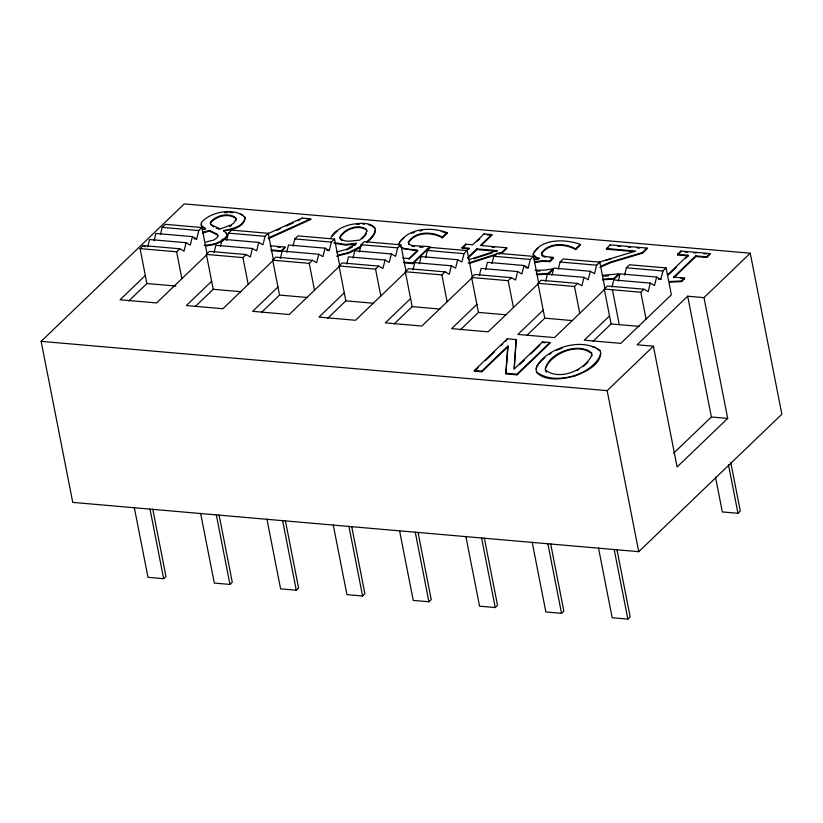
<?xml version="1.0" encoding="UTF-8"?>
<svg xmlns="http://www.w3.org/2000/svg" width="823" height="823" viewBox="0 0 823 823"><rect width="100%" height="100%" fill="white"/><g stroke="black" fill="none" stroke-linecap="round" stroke-linejoin="round"><path stroke-width="1.23" d="M533.242 253.638L533.798 256.251L538.561 258.648M474.315 370.484L507.307 338.798L516.186 339.58L514.066 369.188L542.511 341.864L549.918 342.512L550.052 343.181L517.06 374.866L505.816 373.889L507.842 346.041L481.722 371.132L474.315 370.484L474.449 371.152L481.856 371.801L507.976 346.709L507.842 346.041M514.293 368.622L516.186 339.58M505.816 373.889L507.976 346.709M201.532 223.259L201.337 225.553L204.917 228.784M236.078 218.887L234.01 222.796L231.417 224.833L220.101 228.989L211.223 224.772L210.318 223.424L210.647 221.984C216.192 215.359 228.547 212.19 235.697 217.766L236.057 220.78M375.35 229.761C374.63 235.069 370.165 238.752 366.389 242.116M536.339 369.002L536.802 366.976M600.955 353.509C593.373 375.144 554.208 386.121 536.565 371.934M147.749 246.756L149.56 239.524L186.101 242.703L190.329 245.069L192.428 236.633L155.876 233.444L154.076 240.676M160.403 234.606L162.203 227.374L165.361 224.34L201.913 227.518L207.18 254.358L156.586 302.946L120.035 299.767L145.332 275.468M186.101 242.703L184.002 251.138L179.784 248.772L143.233 245.593L140.075 248.628L146.916 283.524L128.851 300.879M194.135 238.773L196.656 238.989L198.755 230.553L201.913 227.518M214.062 252.527L215.873 245.295L252.414 248.474L256.642 250.84L258.741 242.404L222.189 239.226L220.389 246.458M226.716 240.378L228.516 233.146L231.674 230.111L268.226 233.29L273.493 260.13L222.899 308.728L186.348 305.539L211.645 281.25M252.414 248.474L250.315 256.92L246.098 254.554L209.546 251.365L206.378 254.41L213.229 289.295L195.154 306.65M268.226 233.29L265.068 236.335L262.959 244.77L258.741 242.404M280.376 258.299L282.176 251.066L318.727 254.256L322.955 256.622L325.054 248.176L288.503 244.997L286.702 252.229M293.029 246.159L294.829 238.927L297.988 235.882L334.539 239.071L339.806 265.911L289.212 314.499L252.661 311.32L277.958 287.021M318.727 254.256L316.629 262.691L312.411 260.325L275.859 257.146L272.691 260.181L279.542 295.076L261.467 312.421M326.752 250.326L329.272 250.542L331.381 242.106L334.539 239.071M346.689 264.08L348.489 256.848L385.041 260.027L389.269 262.393L391.367 253.957L354.816 250.768L353.016 258M359.342 251.931L361.143 244.698L364.301 241.664L400.852 244.843L406.12 271.683L355.526 320.27L318.974 317.092L344.271 292.793M385.041 260.027L382.942 268.463L378.714 266.107L342.173 262.918L339.004 265.952L345.855 300.848L327.78 318.203M400.852 244.843L397.694 247.877L395.585 256.313L391.367 253.957M413.002 269.851L414.802 262.619L451.354 265.798L455.572 268.164L457.681 259.729L421.129 256.55L419.329 263.782M425.656 257.702L427.456 250.47L430.614 247.435L467.166 250.614L472.433 277.454L421.839 326.052L385.287 322.863L410.584 298.574M451.354 265.798L449.255 274.244L445.027 271.878L408.475 268.689L405.317 271.734L412.169 306.619L394.094 323.974M467.166 250.614L464.007 253.659L461.898 262.095L457.681 259.729M479.315 275.623L481.116 268.391L517.667 271.58L521.885 273.946L523.994 265.5L487.442 262.321L485.642 269.553M491.959 263.483L493.769 256.251L496.927 253.206L533.479 256.395L538.746 283.235L488.152 331.823L451.601 328.644L476.898 304.345M517.667 271.58L515.568 280.015L511.34 277.649L474.789 274.471L471.63 277.505L478.472 312.401L460.407 329.756M525.691 267.65L528.212 267.866L530.31 259.43L533.479 256.395M545.628 281.404L547.429 274.172L583.98 277.351L588.198 279.717L590.307 271.281L553.756 268.092L551.955 275.324M558.272 269.255L560.072 262.023L563.241 258.988L599.792 262.167L605.059 289.007M583.98 277.351L581.882 285.787L577.653 283.431L541.102 280.242L537.944 283.277L544.785 318.172L526.72 335.527M599.792 262.167L596.624 265.201L594.525 273.648L590.307 271.281M611.942 287.176L613.742 279.943L650.293 283.122L654.511 285.488L656.62 277.053L620.069 273.874L618.258 281.106M624.585 275.026L626.385 267.794L629.554 264.759L666.105 267.938L671.362 294.778L620.779 343.376L584.227 340.187L609.524 315.898M650.293 283.122L648.185 291.568L643.967 289.202L607.415 286.023L604.257 289.058L611.098 323.943L593.033 341.298M658.318 279.203L660.838 279.419L662.937 270.983L666.105 267.938M366.791 230.841L364.784 235.162L359.744 240.151C353.674 240.337 344.6 243.402 340.053 238.012L340.064 236.674C344.909 228.485 358.437 223.506 366.472 229.411L366.924 231.52M591.83 355.022C585.153 370.401 558.951 381.234 545.248 369.836M545.196 368.529C551.78 353.118 578.055 342.234 591.716 353.674M399.052 243.958L400.009 241.797M330.877 237.662L334.22 232.775L340.434 228.403A21.995 9.475 -11.1 0 1 352.285 224.268C359.579 223.27 368.971 221.809 374.702 227.508L375.483 230.43C374.856 235.337 370.895 238.865 367.418 242.013M537.306 366.122L538.828 363.55L544.816 357.594M365.422 235.028L366.441 233.413M332.091 236.026L337.173 231.129M400.78 240.913L404.083 237.703M534.034 251.961L538.221 248.001M588.075 362.161L583.342 366.544M362.12 238.835L364.918 235.831M41.15 341.35L184.249 203.909L750.257 253.196L781.85 414.236L638.751 551.677L72.743 502.39L41.15 341.35L607.158 390.637L653.411 346.216L677.103 466.991L727.697 418.403L704.004 297.628L750.257 253.196M140.075 248.628L176.616 251.817L179.784 248.772M244.421 216.655L245.182 218.249C244.061 227.354 230.101 230.8 223.671 230.594C231.253 228.835 243.67 226.994 245.048 217.581C235.244 206.83 210.05 211.645 201.398 222.591L201.203 224.885C201.82 227.981 210.225 228.856 202.468 229.483M206.378 254.41L242.929 257.589L246.098 254.554M271.065 249.904L281.157 250.778L285.025 247.054L285.159 247.733L281.281 251.457L271.199 250.573M272.691 260.181L309.242 263.36L312.411 260.325M339.004 265.952L375.555 269.142L378.714 266.107M409.041 259.235L417.806 250.809L402.447 248.567M403.949 262.198L412.755 262.959L429.74 246.643L429.873 247.312L412.879 263.638L404.083 262.866M429.74 246.643L411.942 245.573L408.908 244.061L408.27 242.055C415.502 231.037 431.818 231.232 442.311 237.127L446.982 232.642C431.324 226.716 408.486 227.817 398.918 243.289L399.134 245.089M409.041 244.729L408.403 242.723C415.636 231.705 431.952 231.901 442.435 237.806L447.115 233.31L446.982 232.642M469.285 248.865L462.207 248.248L462.073 247.579L465.623 244.174L472.7 244.791L484.047 233.897L491.722 234.565L491.856 235.234L481.383 245.295M462.207 248.248L465.746 244.843L465.623 244.174M466.446 250.799L469.151 248.196L462.073 247.579M405.317 271.734L441.869 274.913L445.027 271.878M477.196 241.273L479.809 238.763M467.629 257.712L476.836 248.865L496.927 250.614L497.051 251.282L476.97 249.534L467.762 258.381M491.722 234.565L480.385 245.46L506.711 247.754L506.845 248.423L502.184 252.887L498.553 254.06M468.112 263.113L502.061 252.219L506.711 247.754M134.314 507.606L147.996 577.304L163.654 578.672L165.968 576.45L152.78 509.231M471.63 277.505L508.182 280.684L511.34 277.649M534.611 261.981L541.832 260.675L549.723 260.994L553.395 257.455L553.529 258.124L549.846 261.663L541.956 261.344L534.744 262.66M536.236 274.141L548.324 273.349L552.994 268.864L553.128 269.533L548.457 274.028L537.573 274.8M553.395 257.455L545.268 256.478L542.203 255.253L541.4 253.278C548.427 242.209 565.391 242.95 575.575 248.896L580.246 244.41C565.915 238.927 540.238 238.217 533.088 254.389L536.205 257.311L539.538 258.319L534.096 259.142M545.402 257.157L542.336 255.922L541.534 253.947C548.56 242.878 565.514 243.618 575.709 249.575L580.38 245.079L580.246 244.41M200.627 513.377L214.309 583.085L229.967 584.443L232.281 582.221L219.093 515.013M474.449 371.152L478.112 367.634M485.447 360.597L494.613 351.791M501.022 345.629L502.853 343.87M505.6 341.236L507.307 338.798M634.554 251.632L606.541 249.194L606.407 248.525L610.193 244.884L646.96 248.083L647.094 248.752L642.465 253.206L610.697 262.671L599.844 267.424M606.541 249.194L608.053 247.733M543.211 310.117L517.914 334.416L554.465 337.595L604.154 289.871M537.944 283.277L574.495 286.466L577.653 283.431M519.704 364.568L524.292 360.165M530.722 353.993L539.898 345.187M603.403 279.141L614.051 278.4L618.742 273.894L618.875 274.563L614.174 279.079L602.343 279.83M600.8 266.189L610.563 262.002L642.331 252.527L646.96 248.083M505.692 373.21L516.937 374.198L549.918 342.512M266.94 519.148L280.612 588.856L296.28 590.225L298.595 588.003L285.406 520.784M677.524 254.276L688.09 255.192L688.223 255.86L677.658 254.945L677.524 254.276L680.888 251.036L709.94 253.566L710.074 254.245L706.71 257.476L695.898 256.529L673.79 277.773L673.667 277.094L695.774 255.86L706.576 256.807L709.94 253.566M677.658 254.945L681.022 251.715L680.888 251.036M604.257 289.058L640.808 292.237L643.967 289.202M667.371 275.098L688.09 255.192M668.399 274.903L676.506 267.115M685.518 258.463L688.223 255.86M669.583 281.528L681.454 280.931L684.469 278.04L684.602 278.709L681.588 281.6L669.716 282.196M333.253 524.93L346.925 594.628L362.593 595.996L364.908 593.774L351.719 526.555M704.004 297.628L687.689 296.198L637.095 344.796L653.411 346.216M399.567 530.701L413.239 600.409L428.906 601.767L431.221 599.545L418.033 532.337M465.88 536.473L479.552 606.181L495.22 607.549L497.534 605.327L484.346 538.108M673.667 453.206L711.381 416.983L727.697 418.403M532.193 542.254L545.865 611.952L561.533 613.32L563.848 611.098L550.659 543.88M598.506 548.025L612.178 617.734L627.846 619.091L630.151 616.869L616.972 549.661M715.485 477.083L722.327 511.937L737.984 513.305L740.299 511.083L730.773 462.536M223.733 240.172L226.911 236.777L227.22 234.812L226.14 233.032M354.312 245.655L355.927 244.452M361.667 245.727L348.757 252.466L337.543 255.295M549.414 354.24L551.338 352.974M350.156 248.299L352.676 246.766M223.033 240.728L217.385 243.485A19.865 8.549 -11.1 0 1 206.223 245.84M359.846 247.774L348.89 253.145L336.617 256.169M576.779 370.638L578.713 369.589M229.401 226.644L231.551 225.502M346.678 249.976L349.291 248.721M267.742 233.814L302.092 218.054L310.621 218.795L310.755 219.463L268.164 238.783M277.042 230.286L280.468 228.701M286.198 226.078L293.07 222.93M297.648 220.821L299.942 219.772M269.183 237.59L310.621 218.795M202.643 232.395L209.289 230.327L217.138 234.195A9.907 4.269 -11.1 0 1 216.49 238.166L213.764 240.049L205.945 242.055M202.767 233.063L209.423 230.996L217.262 234.864A9.907 4.269 -11.1 0 1 217.972 236.057M598.835 262.239L635.695 251.077L606.407 248.525M556.554 350.31L562.078 348.222M411.685 233.341L414.555 232.323M468.832 259.667L496.927 250.614M473.853 258.772L492.164 252.856M469.46 263.391L496.125 254.832M605.522 260.5L611.51 258.587M618.742 273.894L602.354 275.376M552.994 268.864L544.795 270.078L535.197 270.325M336.782 251.972L346.545 249.307L356.606 243.176L345.465 244.462L334.087 242.61M419.689 230.934L421.911 230.584M355.474 244.03L345.598 245.131L334.22 243.279M535.259 259.708L538.335 259.389M608.392 275.942L602.487 276.055M356.554 224.278L359.61 224.082M224.628 212.715L227.765 212.56M204.166 245.254L206.089 245.172A19.865 8.549 -11.1 0 0 217.251 242.816L222.899 240.059L226.788 236.108L227.086 234.144L223.671 230.594M536.483 271.024L539.939 271.096M362.645 224.082L364.661 224.165M229.854 212.56L232.971 212.694M419.576 247.157L422.981 247.312M307.092 219.144L310.755 219.463M486.732 234.792L491.856 235.234M617.939 246.221L620.47 246.437M628.083 247.095L630.613 247.322M636.951 247.877L639.492 248.093M684.818 252.044L687.339 252.26M693.655 252.815L696.176 253.031M703.758 253.69L706.288 253.906M491.794 247.116L494.304 247.332M550.124 257.836L553.529 258.124M162.203 227.374L198.755 230.553M228.516 233.146L265.068 236.335M294.829 238.927L331.381 242.106M361.143 244.698L397.694 247.877M427.456 250.47L464.007 253.659M493.769 256.251L530.31 259.43M560.072 262.023L596.624 265.201M626.385 267.794L662.937 270.983M673.667 277.094L684.469 278.04M680.991 278.4L684.602 278.709M618.875 274.563L618.299 273.853M553.128 269.533L552.521 268.823M270.242 245.768L285.025 247.054M277.762 247.085L280.231 247.301M402.663 258.021L408.908 258.566L417.683 250.141L404.803 248.762L400.359 246.663M146.916 283.524L175.906 286.044M213.229 289.295L240.954 291.712M279.542 295.076L307.267 297.484M345.855 300.848L373.58 303.265M412.169 306.619L439.894 309.036M478.472 312.401L506.207 314.808M544.785 318.172L572.52 320.589M611.098 323.943L639.018 326.381M545.114 342.749L542.645 342.543L542.511 341.864M412.076 246.242L414.175 246.561M368.323 224.679L371.245 225.523L374.835 228.177M592.313 346.658L595.543 347.604M441.293 231.376L447.115 233.31M216.284 228.105L219.247 229.278M240.326 214.093L242.806 215.245M656.62 277.053L660.838 279.419M523.994 265.5L528.212 267.866M325.054 248.176L329.272 250.542M192.428 236.633L196.656 238.989M143.233 245.593L145.342 246.777M596.572 348.191L599.874 350.824M342.049 240.583L340.187 238.68L340.197 237.343C345.043 229.154 358.571 224.175 366.605 230.08M213.579 226.922L210.451 224.093L210.781 222.652C216.326 216.038 228.681 212.859 235.82 218.445M546.493 372.171L545.382 370.504C546.493 353.221 579.042 341.308 591.583 352.995L591.953 355.69M706.576 256.807L706.71 257.476M695.774 255.86L695.898 256.529M728.468 464.758L737.984 513.305M687.689 296.198L711.381 416.983M681.454 280.931L681.588 281.6M642.331 252.527L642.465 253.206M640.808 292.237L646.076 319.077M610.193 244.884L610.327 245.552M614.051 278.4L614.174 279.079M612.425 289.768L619.277 324.653M607.158 390.637L638.751 551.677M575.575 248.896L575.709 249.575M574.495 286.466L579.762 313.306M614.164 549.394L627.846 619.091M549.723 260.994L549.846 261.663M548.324 273.349L548.457 274.028M508.182 280.684L513.449 307.524M502.061 252.219L502.184 252.887M516.937 374.198L517.06 374.866M547.851 543.612L561.533 613.32M484.047 233.897L484.171 234.565M476.836 248.865L476.97 249.534M481.722 371.132L481.856 371.801M442.311 237.127L442.435 237.806M441.745 237.086L441.879 237.754M441.869 274.913L447.136 301.753M481.548 537.841L495.22 607.549M412.755 262.959L412.879 263.638M375.555 269.142L380.823 295.982M415.234 532.07L428.906 601.767M302.092 218.054L302.226 218.723M309.242 263.36L314.509 290.2M348.921 526.288L362.593 595.996M281.157 250.778L281.281 251.457M242.929 257.589L248.196 284.429M282.608 520.517L296.28 590.225M223.794 230.471L223.928 231.14M176.616 251.817L181.883 278.658M216.295 514.745L229.967 584.443M149.981 508.964L163.654 578.672M536.668 366.307L535.979 369.342L536.699 372.603C546.585 382.109 562.942 378.899 575.071 375.946C585.441 371.759 602.415 364.363 600.358 350.896C582.663 336.813 547.779 347.44 536.668 366.307"/></g></svg>
